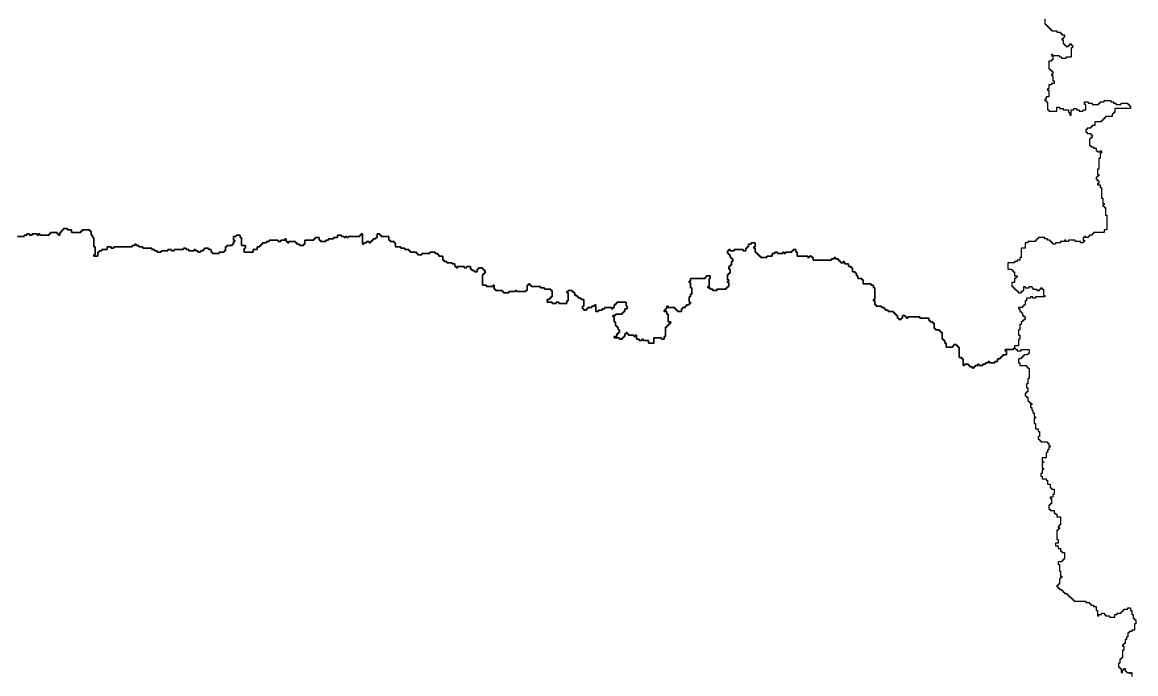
# Model space of a CAD drawing. Header units: inches. Extents: x -98695 to 376223, y 1122520 to 1501782.
# Drawn here: x 348294 to 374372, y 1204172 to 1219424 of the extents above; entities that cross this region are included whole.
import ezdxf

# ---------------------------------------------------------------- set-up
doc = ezdxf.new("R2010")
doc.units = ezdxf.units.IN
doc.header["$MEASUREMENT"] = 0
doc.layers.add('subs1', color=7, linetype='Continuous', true_color=0xc8dcf7)

msp = doc.modelspace()

# ---------------------------------------------------------------- linework, layer by layer
at = {"layer": 'subs1'}
for points in [[(348183, 1214412), (348338, 1214412), (348338, 1214443), (348399, 1214443), (348399, 1214474), (348461, 1214474), (348461, 1214443), (348523, 1214443), (348523, 1214474), (348646, 1214474), (348646, 1214443), (348677, 1214443), (348677, 1214474), (348708, 1214474), (348708, 1214443), (348924, 1214443), (348924, 1214474), (348954, 1214474), (348954, 1214505), (349109, 1214505), (349109, 1214474), (349140, 1214474), (349140, 1214443), (349170, 1214443), (349170, 1214505), (349201, 1214505), (349201, 1214536), (349232, 1214536), (349232, 1214567), (349263, 1214567), (349263, 1214597), (349355, 1214597), (349355, 1214567), (349448, 1214567), (349448, 1214505), (349664, 1214505), (349664, 1214536), (349695, 1214536), (349695, 1214567), (349880, 1214567), (349880, 1214536), (349911, 1214536), (349911, 1214443), (349942, 1214443), (349942, 1214382), (349972, 1214382), (349972, 1214166), (350003, 1214166), (350003, 1213981), (349972, 1213981), (349972, 1213950), (350065, 1213950), (350065, 1214042), (350096, 1214042), (350096, 1214073), (350158, 1214073), (350158, 1214104), (350281, 1214104), (350281, 1214166), (350373, 1214166), (350373, 1214135), (350435, 1214135), (350435, 1214166), (350867, 1214166), (350867, 1214196), (350929, 1214196), (350929, 1214227), (350960, 1214227), (350960, 1214196), (351021, 1214196), (351021, 1214166), (351114, 1214166), (351114, 1214135), (351330, 1214135), (351330, 1214104), (351391, 1214104), (351391, 1214073), (351453, 1214073), (351453, 1214042), (351546, 1214042), (351546, 1214073), (351700, 1214073), (351700, 1214104), (351792, 1214104), (351792, 1214073), (351854, 1214073), (351854, 1214104), (352070, 1214104), (352070, 1214135), (352132, 1214135), (352132, 1214104), (352193, 1214104), (352193, 1214073), (352317, 1214073), (352317, 1214104), (352348, 1214104), (352348, 1214073), (352409, 1214073), (352409, 1214042), (352471, 1214042), (352471, 1214073), (352533, 1214073), (352533, 1214104), (352564, 1214104), (352564, 1214135), (352656, 1214135), (352656, 1214104), (352718, 1214104), (352718, 1214042), (352749, 1214042), (352749, 1214011), (352903, 1214011), (352903, 1214042), (353026, 1214042), (353026, 1214073), (353057, 1214073), (353057, 1214166), (353088, 1214166), (353088, 1214196), (353211, 1214196), (353211, 1214227), (353242, 1214227), (353242, 1214289), (353273, 1214289), (353273, 1214320), (353242, 1214320), (353242, 1214412), (353304, 1214412), (353304, 1214443), (353396, 1214443), (353396, 1214382), (353427, 1214382), (353427, 1214196), (353520, 1214196), (353520, 1214135), (353489, 1214135), (353489, 1214042), (353705, 1214042), (353705, 1214104), (353797, 1214104), (353797, 1214166), (353859, 1214166), (353859, 1214196), (353890, 1214196), (353890, 1214227), (353921, 1214227), (353921, 1214258), (354013, 1214258), (354013, 1214289), (354075, 1214289), (354075, 1214320), (354291, 1214320), (354291, 1214289), (354353, 1214289), (354353, 1214320), (354445, 1214320), (354445, 1214351), (354476, 1214351), (354476, 1214289), (354507, 1214289), (354507, 1214258), (354538, 1214258), (354538, 1214289), (354692, 1214289), (354692, 1214258), (354723, 1214258), (354723, 1214227), (354785, 1214227), (354785, 1214196), (354877, 1214196), (354877, 1214227), (354908, 1214227), (354908, 1214320), (355124, 1214320), (355124, 1214351), (355155, 1214351), (355155, 1214382), (355247, 1214382), (355247, 1214320), (355278, 1214320), (355278, 1214289), (355401, 1214289), (355401, 1214320), (355463, 1214320), (355463, 1214351), (355587, 1214351), (355587, 1214382), (355679, 1214382), (355679, 1214443), (355772, 1214443), (355772, 1214412), (355833, 1214412), (355833, 1214382), (355864, 1214382), (355864, 1214412), (355895, 1214412), (355895, 1214382), (355926, 1214382), (355926, 1214412), (356203, 1214412), (356203, 1214443), (356234, 1214443), (356234, 1214474), (356265, 1214474), (356265, 1214227), (356296, 1214227), (356296, 1214258), (356358, 1214258), (356358, 1214289), (356419, 1214289), (356419, 1214258), (356450, 1214258), (356450, 1214289), (356481, 1214289), (356481, 1214320), (356512, 1214320), (356512, 1214351), (356574, 1214351), (356574, 1214382), (356604, 1214382), (356604, 1214474), (356666, 1214474), (356666, 1214443), (356697, 1214443), (356697, 1214412), (356882, 1214412), (356882, 1214320), (356913, 1214320), (356913, 1214289), (357005, 1214289), (357005, 1214258), (357036, 1214258), (357036, 1214166), (357160, 1214166), (357160, 1214135), (357252, 1214135), (357252, 1214104), (357345, 1214104), (357345, 1214073), (357376, 1214073), (357376, 1214042), (357530, 1214042), (357530, 1214011), (357561, 1214011), (357561, 1213981), (357653, 1213981), (357653, 1214011), (357838, 1214011), (357838, 1214042), (357962, 1214042), (357962, 1214011), (358023, 1214011), (358023, 1213981), (358054, 1213981), (358054, 1213950), (358147, 1213950), (358147, 1213857), (358178, 1213857), (358178, 1213826), (358239, 1213826), (358239, 1213795), (358363, 1213795), (358363, 1213765), (358424, 1213765), (358424, 1213703), (358455, 1213703), (358455, 1213672), (358486, 1213672), (358486, 1213703), (358640, 1213703), (358640, 1213672), (358702, 1213672), (358702, 1213703), (358795, 1213703), (358795, 1213641), (358825, 1213641), (358825, 1213610), (358887, 1213610), (358887, 1213580), (358949, 1213580), (358949, 1213641), (358980, 1213641), (358980, 1213672), (359072, 1213672), (359072, 1213641), (359103, 1213641), (359103, 1213610), (359134, 1213610), (359134, 1213549), (359103, 1213549), (359103, 1213518), (359072, 1213518), (359072, 1213271), (359165, 1213271), (359165, 1213240), (359319, 1213240), (359319, 1213271), (359350, 1213271), (359350, 1213179), (359381, 1213179), (359381, 1213148), (359535, 1213148), (359535, 1213117), (359566, 1213117), (359566, 1213086), (359689, 1213086), (359689, 1213117), (359843, 1213117), (359843, 1213148), (359874, 1213148), (359874, 1213117), (360090, 1213117), (360090, 1213148), (360121, 1213148), (360121, 1213271), (360152, 1213271), (360152, 1213302), (360183, 1213302), (360183, 1213271), (360214, 1213271), (360214, 1213240), (360429, 1213240), (360429, 1213209), (360522, 1213209), (360522, 1213179), (360676, 1213179), (360676, 1213148), (360707, 1213148), (360707, 1212993), (360676, 1212993), (360676, 1212963), (360645, 1212963), (360645, 1212932), (360584, 1212932), (360584, 1212870), (360707, 1212870), (360707, 1212839), (360800, 1212839), (360800, 1212870), (360861, 1212870), (360861, 1212839), (361046, 1212839), (361046, 1212901), (361077, 1212901), (361077, 1213086), (361046, 1213086), (361046, 1213117), (361077, 1213117), (361077, 1213148), (361170, 1213148), (361170, 1213117), (361201, 1213117), (361201, 1213086), (361232, 1213086), (361232, 1213024), (361293, 1213024), (361293, 1212993), (361324, 1212993), (361324, 1212963), (361386, 1212963), (361386, 1212932), (361447, 1212932), (361447, 1212778), (361417, 1212778), (361417, 1212716), (361447, 1212716), (361447, 1212685), (361509, 1212685), (361509, 1212716), (361540, 1212716), (361540, 1212747), (361633, 1212747), (361633, 1212778), (361694, 1212778), (361694, 1212808), (361725, 1212808), (361725, 1212654), (361787, 1212654), (361787, 1212685), (361879, 1212685), (361879, 1212716), (361941, 1212716), (361941, 1212747), (362095, 1212747), (362095, 1212716), (362126, 1212716), (362126, 1212747), (362157, 1212747), (362157, 1212808), (362188, 1212808), (362188, 1212839), (362219, 1212839), (362219, 1212870), (362435, 1212870), (362435, 1212778), (362465, 1212778), (362465, 1212716), (362404, 1212716), (362404, 1212654), (362373, 1212654), (362373, 1212623), (362342, 1212623), (362342, 1212592), (362188, 1212592), (362188, 1212562), (362126, 1212562), (362126, 1212531), (362157, 1212531), (362157, 1212407), (362188, 1212407), (362188, 1212315), (362219, 1212315), (362219, 1212284), (362249, 1212284), (362249, 1212222), (362280, 1212222), (362280, 1212161), (362249, 1212161), (362249, 1212130), (362219, 1212130), (362219, 1212068), (362157, 1212068), (362157, 1212037), (362280, 1212037), (362280, 1212006), (362342, 1212006), (362342, 1212037), (362373, 1212037), (362373, 1212068), (362404, 1212068), (362404, 1212130), (362435, 1212130), (362435, 1212161), (362465, 1212161), (362465, 1212130), (362496, 1212130), (362496, 1212099), (362620, 1212099), (362620, 1212068), (362650, 1212068), (362650, 1212099), (362681, 1212099), (362681, 1212006), (362743, 1212006), (362743, 1211975), (362805, 1211975), (362805, 1212006), (362836, 1212006), (362836, 1211975), (362959, 1211975), (362959, 1211914), (363082, 1211914), (363082, 1212037), (363267, 1212037), (363267, 1212006), (363329, 1212006), (363329, 1212068), (363360, 1212068), (363360, 1212284), (363391, 1212284), (363391, 1212315), (363422, 1212315), (363422, 1212346), (363452, 1212346), (363452, 1212376), (363483, 1212376), (363483, 1212407), (363422, 1212407), (363422, 1212592), (363391, 1212592), (363391, 1212654), (363329, 1212654), (363329, 1212685), (363360, 1212685), (363360, 1212716), (363391, 1212716), (363391, 1212778), (363422, 1212778), (363422, 1212747), (363576, 1212747), (363576, 1212716), (363607, 1212716), (363607, 1212685), (363638, 1212685), (363638, 1212654), (363730, 1212654), (363730, 1212716), (363761, 1212716), (363761, 1212747), (363823, 1212747), (363823, 1212778), (363853, 1212778), (363853, 1212808), (363915, 1212808), (363915, 1212839), (363946, 1212839), (363946, 1212870), (363915, 1212870), (363915, 1212993), (363946, 1212993), (363946, 1213055), (363977, 1213055), (363977, 1213209), (363946, 1213209), (363946, 1213333), (363915, 1213333), (363915, 1213364), (363946, 1213364), (363946, 1213425), (364285, 1213425), (364285, 1213456), (364316, 1213456), (364316, 1213487), (364409, 1213487), (364409, 1213425), (364378, 1213425), (364378, 1213240), (364347, 1213240), (364347, 1213209), (364409, 1213209), (364409, 1213179), (364470, 1213179), (364470, 1213148), (364563, 1213148), (364563, 1213179), (364779, 1213179), (364779, 1213209), (364810, 1213209), (364810, 1213240), (364841, 1213240), (364841, 1213333), (364810, 1213333), (364810, 1213364), (364841, 1213364), (364841, 1213394), (364810, 1213394), (364810, 1213518), (364841, 1213518), (364841, 1213549), (364871, 1213549), (364871, 1213641), (364841, 1213641), (364841, 1213703), (364871, 1213703), (364871, 1213734), (364902, 1213734), (364902, 1213826), (364933, 1213826), (364933, 1213888), (364902, 1213888), (364902, 1213919), (364871, 1213919), (364871, 1213981), (364841, 1213981), (364841, 1214011), (364810, 1214011), (364810, 1214073), (364841, 1214073), (364841, 1214104), (364871, 1214104), (364871, 1214073), (364964, 1214073), (364964, 1214104), (365180, 1214104), (365180, 1214073), (365242, 1214073), (365242, 1214135), (365272, 1214135), (365272, 1214166), (365303, 1214166), (365303, 1214227), (365365, 1214227), (365365, 1214258), (365458, 1214258), (365458, 1214166), (365427, 1214166), (365427, 1214135), (365458, 1214135), (365458, 1214042), (365488, 1214042), (365488, 1214011), (365519, 1214011), (365519, 1213981), (365550, 1213981), (365550, 1213950), (365581, 1213950), (365581, 1213919), (365735, 1213919), (365735, 1213950), (365859, 1213950), (365859, 1214011), (365920, 1214011), (365920, 1214042), (365982, 1214042), (365982, 1214011), (366105, 1214011), (366105, 1214042), (366136, 1214042), (366136, 1214011), (366167, 1214011), (366167, 1214042), (366321, 1214042), (366321, 1214073), (366352, 1214073), (366352, 1214104), (366414, 1214104), (366414, 1214042), (366445, 1214042), (366445, 1213950), (366691, 1213950), (366691, 1213919), (366722, 1213919), (366722, 1213950), (366784, 1213950), (366784, 1213919), (366815, 1213919), (366815, 1213857), (367247, 1213857), (367247, 1213888), (367308, 1213888), (367308, 1213919), (367339, 1213919), (367339, 1213888), (367401, 1213888), (367401, 1213857), (367432, 1213857), (367432, 1213826), (367463, 1213826), (367463, 1213795), (367524, 1213795), (367524, 1213826), (367555, 1213826), (367555, 1213765), (367648, 1213765), (367648, 1213703), (367709, 1213703), (367709, 1213672), (367740, 1213672), (367740, 1213580), (367802, 1213580), (367802, 1213549), (367833, 1213549), (367833, 1213487), (367864, 1213487), (367864, 1213425), (367956, 1213425), (367956, 1213394), (367987, 1213394), (367987, 1213302), (368172, 1213302), (368172, 1213271), (368234, 1213271), (368234, 1213209), (368265, 1213209), (368265, 1212932), (368234, 1212932), (368234, 1212901), (368265, 1212901), (368265, 1212808), (368295, 1212808), (368295, 1212778), (368419, 1212778), (368419, 1212747), (368481, 1212747), (368481, 1212716), (368511, 1212716), (368511, 1212685), (368573, 1212685), (368573, 1212654), (368696, 1212654), (368696, 1212623), (368727, 1212623), (368727, 1212592), (368758, 1212592), (368758, 1212562), (368789, 1212562), (368789, 1212500), (368820, 1212500), (368820, 1212469), (368882, 1212469), (368882, 1212500), (368912, 1212500), (368912, 1212562), (368974, 1212562), (368974, 1212531), (369005, 1212531), (369005, 1212500), (369036, 1212500), (369036, 1212531), (369313, 1212531), (369313, 1212500), (369529, 1212500), (369529, 1212438), (369560, 1212438), (369560, 1212407), (369622, 1212407), (369622, 1212376), (369653, 1212376), (369653, 1212253), (369684, 1212253), (369684, 1212222), (369776, 1212222), (369776, 1212191), (369807, 1212191), (369807, 1212161), (369838, 1212161), (369838, 1212006), (369869, 1212006), (369869, 1211975), (369899, 1211975), (369899, 1211914), (369930, 1211914), (369930, 1211821), (370085, 1211821), (370085, 1211852), (370115, 1211852), (370115, 1211883), (370177, 1211883), (370177, 1211852), (370208, 1211852), (370208, 1211821), (370239, 1211821), (370239, 1211574), (370300, 1211574), (370300, 1211544), (370331, 1211544), (370331, 1211389), (370362, 1211389), (370362, 1211420), (370455, 1211420), (370455, 1211389), (370486, 1211389), (370486, 1211359), (370547, 1211359), (370547, 1211328), (370578, 1211328), (370578, 1211359), (370609, 1211359), (370609, 1211389), (370671, 1211389), (370671, 1211420), (370701, 1211420), (370701, 1211389), (370794, 1211389), (370794, 1211420), (370856, 1211420), (370856, 1211451), (370917, 1211451), (370917, 1211482), (370948, 1211482), (370948, 1211451), (371072, 1211451), (371072, 1211482), (371133, 1211482), (371133, 1211544), (371195, 1211544), (371195, 1211574), (371226, 1211574), (371226, 1211605), (371257, 1211605), (371257, 1211636), (371349, 1211636), (371349, 1211729), (371318, 1211729), (371318, 1211760), (371504, 1211760), (371504, 1211790), (371534, 1211790), (371565, 1211790), (371565, 1211760), (371596, 1211760), (371596, 1211729), (371689, 1211729), (371689, 1211760), (371874, 1211760), (371874, 1211667), (371843, 1211667), (371843, 1211636), (371750, 1211636), (371750, 1211605), (371719, 1211605), (371719, 1211574), (371689, 1211574), (371689, 1211544), (371627, 1211544), (371627, 1211451), (371658, 1211451), (371658, 1211389), (371812, 1211389), (371812, 1211359), (371843, 1211359), (371843, 1211328), (371874, 1211328), (371874, 1211081), (371843, 1211081), (371843, 1210958), (371812, 1210958), (371812, 1210865), (371843, 1210865), (371843, 1210772), (371812, 1210772), (371812, 1210742), (371781, 1210742), (371781, 1210680), (371812, 1210680), (371812, 1210649), (371843, 1210649), (371843, 1210557), (371874, 1210557), (371874, 1210526), (371905, 1210526), (371905, 1210495), (371935, 1210495), (371935, 1210464), (371905, 1210464), (371905, 1210402), (371935, 1210402), (371935, 1210341), (371966, 1210341), (371966, 1210279), (371997, 1210279), (371997, 1210186), (372028, 1210186), (372028, 1210156), (371997, 1210156), (371997, 1210032), (372028, 1210032), (372028, 1209909), (372090, 1209909), (372090, 1209847), (372120, 1209847), (372120, 1209724), (372090, 1209724), (372090, 1209662), (372120, 1209662), (372120, 1209631), (372151, 1209631), (372151, 1209600), (372306, 1209600), (372306, 1209569), (372336, 1209569), (372336, 1209508), (372367, 1209508), (372367, 1209477), (372336, 1209477), (372336, 1209415), (372306, 1209415), (372306, 1209354), (372275, 1209354), (372275, 1209230), (372182, 1209230), (372182, 1209138), (372213, 1209138), (372213, 1209107), (372182, 1209107), (372182, 1208983), (372213, 1208983), (372213, 1208952), (372182, 1208952), (372182, 1208860), (372151, 1208860), (372151, 1208798), (372182, 1208798), (372182, 1208737), (372275, 1208737), (372275, 1208706), (372306, 1208706), (372306, 1208613), (372367, 1208613), (372367, 1208521), (372398, 1208521), (372398, 1208490), (372460, 1208490), (372460, 1208366), (372429, 1208366), (372429, 1208305), (372367, 1208305), (372367, 1208274), (372398, 1208274), (372398, 1208150), (372367, 1208150), (372367, 1208120), (372336, 1208120), (372336, 1208027), (372367, 1208027), (372367, 1207996), (372460, 1207996), (372460, 1207935), (372491, 1207935), (372491, 1207904), (372521, 1207904), (372521, 1207842), (372614, 1207842), (372614, 1207657), (372583, 1207657), (372583, 1207626), (372552, 1207626), (372552, 1207595), (372583, 1207595), (372583, 1207564), (372552, 1207564), (372552, 1207534), (372521, 1207534), (372521, 1207318), (372552, 1207318), (372552, 1207225), (372491, 1207225), (372491, 1207163), (372552, 1207163), (372552, 1207102), (372614, 1207102), (372614, 1207040), (372645, 1207040), (372645, 1207009), (372707, 1207009), (372707, 1206855), (372676, 1206855), (372676, 1206824), (372645, 1206824), (372645, 1206793), (372552, 1206793), (372552, 1206732), (372583, 1206732), (372583, 1206577), (372614, 1206577), (372614, 1206454), (372645, 1206454), (372645, 1206423), (372614, 1206423), (372614, 1206392), (372583, 1206392), (372583, 1206269), (372552, 1206269), (372552, 1206238), (372521, 1206238), (372521, 1206207), (372552, 1206207), (372552, 1206176), (372583, 1206176), (372583, 1206145), (372645, 1206145), (372645, 1206115), (372676, 1206115), (372676, 1206084), (372707, 1206084), (372707, 1206053), (372768, 1206053), (372768, 1206022), (372799, 1206022), (372799, 1205991), (372830, 1205991), (372830, 1205960), (372861, 1205960), (372861, 1205930), (372892, 1205930), (372892, 1205899), (372922, 1205899), (372922, 1205868), (373200, 1205868), (373200, 1205837), (373293, 1205837), (373293, 1205806), (373323, 1205806), (373323, 1205775), (373385, 1205775), (373385, 1205744), (373447, 1205744), (373447, 1205652), (373478, 1205652), (373478, 1205528), (373509, 1205528), (373509, 1205559), (373570, 1205559), (373570, 1205590), (373632, 1205590), (373632, 1205559), (373663, 1205559), (373663, 1205528), (373755, 1205528), (373755, 1205498), (373879, 1205498), (373879, 1205559), (373940, 1205559), (373940, 1205590), (374033, 1205590), (374033, 1205621), (374064, 1205621), (374064, 1205652), (374095, 1205652), (374095, 1205683), (374187, 1205683), (374187, 1205714), (374249, 1205714), (374249, 1205652), (374280, 1205652), (374280, 1205559), (374311, 1205559), (374311, 1205467), (374341, 1205467), (374341, 1205436), (374372, 1205436), (374372, 1205343), (374341, 1205343), (374341, 1205189), (374280, 1205189), (374280, 1205158), (374218, 1205158), (374218, 1205127), (374187, 1205127), (374187, 1205035), (374156, 1205035), (374156, 1204973), (374125, 1204973), (374125, 1204881), (374095, 1204881), (374095, 1204850), (374064, 1204850), (374064, 1204819), (374095, 1204819), (374095, 1204726), (374064, 1204726), (374064, 1204541), (374033, 1204541), (374033, 1204511), (374002, 1204511), (374002, 1204418), (373971, 1204418), (373971, 1204325), (374002, 1204325), (374002, 1204295), (374033, 1204295), (374033, 1204202), (374064, 1204202), (374064, 1204264), (374095, 1204264), (374095, 1204295), (374125, 1204295), (374125, 1204233), (374156, 1204233), (374156, 1204202), (374218, 1204202), (374218, 1204171)], [(374249, 1204171), (374249, 1204202), (374280, 1204202), (374280, 1204110)]]:
    msp.add_lwpolyline(points, dxfattribs=at)
msp.add_polyline3d([(372244, 1219502, 0), (372244, 1219379, 0), (372275, 1219379, 0), (372275, 1219348, 0), (372306, 1219348, 0), (372306, 1219317, 0), (372336, 1219317, 0), (372336, 1219286, 0), (372367, 1219286, 0), (372367, 1219255, 0), (372398, 1219255, 0), (372398, 1219224, 0), (372521, 1219224, 0), (372521, 1219194, 0), (372614, 1219194, 0), (372614, 1219163, 0), (372645, 1219163, 0), (372645, 1219132, 0), (372707, 1219132, 0), (372707, 1219070, 0), (372676, 1219070, 0), (372676, 1219039, 0), (372645, 1219039, 0), (372645, 1219009, 0), (372676, 1219009, 0), (372676, 1218916, 0), (372707, 1218916, 0), (372707, 1218885, 0), (372737, 1218885, 0), (372737, 1218854, 0), (372799, 1218854, 0), (372799, 1218885, 0), (372830, 1218885, 0), (372830, 1218916, 0), (372861, 1218916, 0), (372861, 1218885, 0), (372892, 1218885, 0), (372892, 1218823, 0), (372861, 1218823, 0), (372861, 1218608, 0), (372737, 1218608, 0), (372737, 1218577, 0), (372645, 1218577, 0), (372645, 1218608, 0), (372583, 1218608, 0), (372583, 1218638, 0), (372429, 1218638, 0), (372429, 1218669, 0), (372398, 1218669, 0), (372398, 1218638, 0), (372429, 1218638, 0), (372429, 1218546, 0), (372398, 1218546, 0), (372398, 1218515, 0), (372336, 1218515, 0), (372336, 1218330, 0), (372367, 1218330, 0), (372367, 1218299, 0), (372398, 1218299, 0), (372398, 1218268, 0), (372429, 1218268, 0), (372429, 1218207, 0), (372398, 1218207, 0), (372398, 1218176, 0), (372429, 1218176, 0), (372429, 1218052, 0), (372460, 1218052, 0), (372460, 1217991, 0), (372398, 1217991, 0), (372398, 1217960, 0), (372336, 1217960, 0), (372336, 1217867, 0), (372306, 1217867, 0), (372306, 1217836, 0), (372336, 1217836, 0), (372336, 1217682, 0), (372275, 1217682, 0), (372275, 1217620, 0), (372244, 1217620, 0), (372244, 1217590, 0), (372275, 1217590, 0), (372275, 1217559, 0), (372306, 1217559, 0), (372306, 1217374, 0), (372336, 1217374, 0), (372336, 1217343, 0), (372521, 1217343, 0), (372521, 1217435, 0), (372583, 1217435, 0), (372583, 1217405, 0), (372676, 1217405, 0), (372676, 1217374, 0), (372799, 1217374, 0), (372799, 1217312, 0), (372830, 1217312, 0), (372830, 1217250, 0), (372861, 1217250, 0), (372861, 1217374, 0), (372922, 1217374, 0), (372922, 1217405, 0), (372984, 1217405, 0), (372984, 1217374, 0), (373046, 1217374, 0), (373046, 1217343, 0), (373138, 1217343, 0), (373138, 1217374, 0), (373200, 1217374, 0), (373200, 1217497, 0), (373169, 1217497, 0), (373169, 1217559, 0), (373262, 1217559, 0), (373262, 1217528, 0), (373354, 1217528, 0), (373354, 1217497, 0), (373509, 1217497, 0), (373509, 1217528, 0), (373539, 1217528, 0), (373539, 1217559, 0), (373632, 1217559, 0), (373632, 1217590, 0), (373786, 1217590, 0), (373786, 1217559, 0), (373848, 1217559, 0), (373848, 1217528, 0), (373910, 1217528, 0), (373910, 1217497, 0), (374033, 1217497, 0), (374033, 1217528, 0), (374187, 1217528, 0), (374187, 1217497, 0), (374218, 1217497, 0), (374218, 1217466, 0), (374249, 1217466, 0), (374249, 1217405, 0), (373879, 1217405, 0), (373879, 1217312, 0), (373848, 1217312, 0), (373848, 1217281, 0), (373817, 1217281, 0), (373817, 1217219, 0), (373663, 1217219, 0), (373663, 1217189, 0), (373632, 1217189, 0), (373632, 1217158, 0), (373601, 1217158, 0), (373601, 1217127, 0), (373570, 1217127, 0), (373570, 1217096, 0), (373416, 1217096, 0), (373416, 1217004, 0), (373354, 1217004, 0), (373354, 1216973, 0), (373323, 1216973, 0), (373323, 1216942, 0), (373231, 1216942, 0), (373231, 1216911, 0), (373200, 1216911, 0), (373200, 1216849, 0), (373231, 1216849, 0), (373231, 1216818, 0), (373323, 1216818, 0), (373323, 1216788, 0), (373354, 1216788, 0), (373354, 1216726, 0), (373323, 1216726, 0), (373323, 1216695, 0), (373293, 1216695, 0), (373293, 1216541, 0), (373323, 1216541, 0), (373323, 1216510, 0), (373385, 1216510, 0), (373385, 1216479, 0), (373447, 1216479, 0), (373447, 1216417, 0), (373478, 1216417, 0), (373478, 1216387, 0), (373539, 1216387, 0), (373539, 1216417, 0), (373570, 1216417, 0), (373570, 1216356, 0), (373539, 1216356, 0), (373539, 1216232, 0), (373509, 1216232, 0), (373509, 1215986, 0), (373478, 1215986, 0), (373478, 1215862, 0), (373509, 1215862, 0), (373509, 1215831, 0), (373478, 1215831, 0), (373478, 1215800, 0), (373447, 1215800, 0), (373447, 1215739, 0), (373478, 1215739, 0), (373478, 1215708, 0), (373509, 1215708, 0), (373509, 1215646, 0), (373478, 1215646, 0), (373478, 1215615, 0), (373539, 1215615, 0), (373539, 1215554, 0), (373570, 1215554, 0), (373570, 1215307, 0), (373601, 1215307, 0), (373601, 1215184, 0), (373632, 1215184, 0), (373632, 1215153, 0), (373601, 1215153, 0), (373601, 1215122, 0), (373632, 1215122, 0), (373632, 1215091, 0), (373663, 1215091, 0), (373663, 1214906, 0), (373694, 1214906, 0), (373694, 1214567, 0), (373632, 1214567, 0), (373632, 1214505, 0), (373385, 1214505, 0), (373385, 1214474, 0), (373354, 1214474, 0), (373354, 1214443, 0), (373293, 1214443, 0), (373293, 1214412, 0), (373262, 1214412, 0), (373262, 1214382, 0), (373200, 1214382, 0), (373200, 1214412, 0), (373169, 1214412, 0), (373169, 1214382, 0), (373138, 1214382, 0), (373138, 1214320, 0), (373169, 1214320, 0), (373169, 1214289, 0), (373138, 1214289, 0), (373138, 1214258, 0), (373077, 1214258, 0), (373077, 1214289, 0), (372953, 1214289, 0), (372953, 1214320, 0), (372799, 1214320, 0), (372799, 1214289, 0), (372737, 1214289, 0), (372737, 1214320, 0), (372707, 1214320, 0), (372707, 1214289, 0), (372614, 1214289, 0), (372614, 1214258, 0), (372491, 1214258, 0), (372491, 1214227, 0), (372429, 1214227, 0), (372429, 1214258, 0), (372398, 1214258, 0), (372398, 1214289, 0), (372367, 1214289, 0), (372367, 1214320, 0), (372306, 1214320, 0), (372306, 1214351, 0), (372244, 1214351, 0), (372244, 1214382, 0), (372090, 1214382, 0), (372090, 1214351, 0), (372059, 1214351, 0), (372059, 1214320, 0), (372028, 1214320, 0), (372028, 1214289, 0), (371843, 1214289, 0), (371843, 1214258, 0), (371781, 1214258, 0), (371781, 1214135, 0), (371689, 1214135, 0), (371689, 1213919, 0), (371658, 1213919, 0), (371658, 1213857, 0), (371596, 1213857, 0), (371596, 1213826, 0), (371534, 1213826, 0), (371534, 1213795, 0), (371380, 1213795, 0), (371380, 1213641, 0), (371473, 1213641, 0), (371473, 1213610, 0), (371504, 1213610, 0), (371504, 1213580, 0), (371534, 1213580, 0), (371534, 1213487, 0), (371596, 1213487, 0), (371596, 1213456, 0), (371565, 1213456, 0), (371565, 1213425, 0), (371534, 1213425, 0), (371534, 1213333, 0), (371473, 1213333, 0), (371473, 1213240, 0), (371504, 1213240, 0), (371504, 1213209, 0), (371534, 1213209, 0), (371534, 1213179, 0), (371565, 1213179, 0), (371565, 1213148, 0), (371596, 1213148, 0), (371596, 1213117, 0), (371627, 1213117, 0), (371627, 1213086, 0), (371689, 1213086, 0), (371689, 1213117, 0), (371719, 1213117, 0), (371719, 1213148, 0), (371750, 1213148, 0), (371750, 1213240, 0), (371781, 1213240, 0), (371781, 1213209, 0), (371874, 1213209, 0), (371874, 1213240, 0), (371935, 1213240, 0), (371935, 1213209, 0), (371966, 1213209, 0), (371966, 1213179, 0), (372059, 1213179, 0), (372059, 1213148, 0), (372120, 1213148, 0), (372120, 1213179, 0), (372151, 1213179, 0), (372151, 1213209, 0), (372182, 1213209, 0), (372182, 1213179, 0), (372213, 1213179, 0), (372213, 1213024, 0), (372244, 1213024, 0), (372244, 1212993, 0), (372028, 1212993, 0), (372028, 1212963, 0), (371966, 1212963, 0), (371966, 1212993, 0), (371905, 1212993, 0), (371905, 1212963, 0), (371812, 1212963, 0), (371812, 1212901, 0), (371781, 1212901, 0), (371781, 1212808, 0), (371750, 1212808, 0), (371750, 1212778, 0), (371719, 1212778, 0), (371719, 1212747, 0), (371627, 1212747, 0), (371627, 1212716, 0), (371658, 1212716, 0), (371658, 1212654, 0), (371689, 1212654, 0), (371689, 1212623, 0), (371719, 1212623, 0), (371719, 1212562, 0), (371750, 1212562, 0), (371750, 1212531, 0), (371781, 1212531, 0), (371781, 1212469, 0), (371750, 1212469, 0), (371750, 1212438, 0), (371719, 1212438, 0), (371719, 1212407, 0), (371689, 1212407, 0), (371689, 1212346, 0), (371658, 1212346, 0), (371658, 1212222, 0), (371627, 1212222, 0), (371627, 1212099, 0), (371658, 1212099, 0), (371658, 1212006, 0), (371627, 1212006, 0), (371627, 1211852, 0), (371534, 1211852, 0), (371534, 1211790, 0), (371504, 1211790, 0), (371504, 1211760, 0), (371318, 1211760, 0), (371318, 1211729, 0), (371349, 1211729, 0), (371349, 1211636, 0), (371257, 1211636, 0), (371257, 1211605, 0), (371226, 1211605, 0), (371226, 1211574, 0), (371195, 1211574, 0), (371195, 1211544, 0), (371133, 1211544, 0), (371133, 1211482, 0), (371072, 1211482, 0), (371072, 1211451, 0), (370948, 1211451, 0), (370948, 1211482, 0), (370917, 1211482, 0), (370917, 1211451, 0), (370856, 1211451, 0), (370856, 1211420, 0), (370794, 1211420, 0), (370794, 1211389, 0), (370701, 1211389, 0), (370701, 1211420, 0), (370671, 1211420, 0), (370671, 1211389, 0), (370609, 1211389, 0), (370609, 1211359, 0), (370578, 1211359, 0), (370578, 1211328, 0), (370547, 1211328, 0), (370547, 1211359, 0), (370486, 1211359, 0), (370486, 1211389, 0), (370455, 1211389, 0), (370455, 1211420, 0), (370362, 1211420, 0), (370362, 1211389, 0), (370331, 1211389, 0), (370331, 1211544, 0), (370300, 1211544, 0), (370300, 1211574, 0), (370239, 1211574, 0), (370239, 1211821, 0), (370208, 1211821, 0), (370208, 1211852, 0), (370177, 1211852, 0), (370177, 1211883, 0), (370115, 1211883, 0), (370115, 1211852, 0), (370085, 1211852, 0), (370085, 1211821, 0), (369930, 1211821, 0), (369930, 1211914, 0), (369899, 1211914, 0), (369899, 1211975, 0), (369869, 1211975, 0), (369869, 1212006, 0), (369838, 1212006, 0), (369838, 1212161, 0), (369807, 1212161, 0), (369807, 1212191, 0), (369776, 1212191, 0), (369776, 1212222, 0), (369684, 1212222, 0), (369684, 1212253, 0), (369653, 1212253, 0), (369653, 1212376, 0), (369622, 1212376, 0), (369622, 1212407, 0), (369560, 1212407, 0), (369560, 1212438, 0), (369529, 1212438, 0), (369529, 1212500, 0), (369313, 1212500, 0), (369313, 1212531, 0), (369036, 1212531, 0), (369036, 1212500, 0), (369005, 1212500, 0), (369005, 1212531, 0), (368974, 1212531, 0), (368974, 1212562, 0), (368912, 1212562, 0), (368912, 1212500, 0), (368882, 1212500, 0), (368882, 1212469, 0), (368820, 1212469, 0), (368820, 1212500, 0), (368789, 1212500, 0), (368789, 1212562, 0), (368758, 1212562, 0), (368758, 1212592, 0), (368727, 1212592, 0), (368727, 1212623, 0), (368696, 1212623, 0), (368696, 1212654, 0), (368573, 1212654, 0), (368573, 1212685, 0), (368511, 1212685, 0), (368511, 1212716, 0), (368481, 1212716, 0), (368481, 1212747, 0), (368419, 1212747, 0), (368419, 1212778, 0), (368295, 1212778, 0), (368295, 1212808, 0), (368265, 1212808, 0), (368265, 1212901, 0), (368234, 1212901, 0), (368234, 1212932, 0), (368265, 1212932, 0), (368265, 1213209, 0), (368234, 1213209, 0), (368234, 1213271, 0), (368172, 1213271, 0), (368172, 1213302, 0), (367987, 1213302, 0), (367987, 1213394, 0), (367956, 1213394, 0), (367956, 1213425, 0), (367864, 1213425, 0), (367864, 1213487, 0), (367833, 1213487, 0), (367833, 1213549, 0), (367802, 1213549, 0), (367802, 1213580, 0), (367740, 1213580, 0), (367740, 1213672, 0), (367709, 1213672, 0), (367709, 1213703, 0), (367648, 1213703, 0), (367648, 1213765, 0), (367555, 1213765, 0), (367555, 1213826, 0), (367524, 1213826, 0), (367524, 1213795, 0), (367463, 1213795, 0), (367463, 1213826, 0), (367432, 1213826, 0), (367432, 1213857, 0), (367401, 1213857, 0), (367401, 1213888, 0), (367339, 1213888, 0), (367339, 1213919, 0), (367308, 1213919, 0), (367308, 1213888, 0), (367247, 1213888, 0), (367247, 1213857, 0), (366815, 1213857, 0), (366815, 1213919, 0), (366784, 1213919, 0), (366784, 1213950, 0), (366722, 1213950, 0), (366722, 1213919, 0), (366691, 1213919, 0), (366691, 1213950, 0), (366445, 1213950, 0), (366445, 1214042, 0), (366414, 1214042, 0), (366414, 1214104, 0), (366352, 1214104, 0), (366352, 1214073, 0), (366321, 1214073, 0), (366321, 1214042, 0), (366167, 1214042, 0), (366167, 1214011, 0), (366136, 1214011, 0), (366136, 1214042, 0), (366105, 1214042, 0), (366105, 1214011, 0), (365982, 1214011, 0), (365982, 1214042, 0), (365920, 1214042, 0), (365920, 1214011, 0), (365859, 1214011, 0), (365859, 1213950, 0), (365735, 1213950, 0), (365735, 1213919, 0), (365581, 1213919, 0), (365581, 1213950, 0), (365550, 1213950, 0), (365550, 1213981, 0), (365519, 1213981, 0), (365519, 1214011, 0), (365488, 1214011, 0), (365488, 1214042, 0), (365458, 1214042, 0), (365458, 1214135, 0), (365427, 1214135, 0), (365427, 1214166, 0), (365458, 1214166, 0), (365458, 1214258, 0), (365365, 1214258, 0), (365365, 1214227, 0), (365303, 1214227, 0), (365303, 1214166, 0), (365272, 1214166, 0), (365272, 1214135, 0), (365242, 1214135, 0), (365242, 1214073, 0), (365180, 1214073, 0), (365180, 1214104, 0), (364964, 1214104, 0), (364964, 1214073, 0), (364871, 1214073, 0), (364871, 1214104, 0), (364841, 1214104, 0), (364841, 1214073, 0), (364810, 1214073, 0), (364810, 1214011, 0), (364841, 1214011, 0), (364841, 1213981, 0), (364871, 1213981, 0), (364871, 1213919, 0), (364902, 1213919, 0), (364902, 1213888, 0), (364933, 1213888, 0), (364933, 1213826, 0), (364902, 1213826, 0), (364902, 1213734, 0), (364871, 1213734, 0), (364871, 1213703, 0), (364841, 1213703, 0), (364841, 1213641, 0), (364871, 1213641, 0), (364871, 1213549, 0), (364841, 1213549, 0), (364841, 1213518, 0), (364810, 1213518, 0), (364810, 1213394, 0), (364841, 1213394, 0), (364841, 1213364, 0), (364810, 1213364, 0), (364810, 1213333, 0), (364841, 1213333, 0), (364841, 1213240, 0), (364810, 1213240, 0), (364810, 1213209, 0), (364779, 1213209, 0), (364779, 1213179, 0), (364563, 1213179, 0), (364563, 1213148, 0), (364470, 1213148, 0), (364470, 1213179, 0), (364409, 1213179, 0), (364409, 1213209, 0), (364347, 1213209, 0), (364347, 1213240, 0), (364378, 1213240, 0), (364378, 1213425, 0), (364409, 1213425, 0), (364409, 1213487, 0), (364316, 1213487, 0), (364316, 1213456, 0), (364285, 1213456, 0), (364285, 1213425, 0), (363946, 1213425, 0), (363946, 1213364, 0), (363915, 1213364, 0), (363915, 1213333, 0), (363946, 1213333, 0), (363946, 1213209, 0), (363977, 1213209, 0), (363977, 1213055, 0), (363946, 1213055, 0), (363946, 1212993, 0), (363915, 1212993, 0), (363915, 1212870, 0), (363946, 1212870, 0), (363946, 1212839, 0), (363915, 1212839, 0), (363915, 1212808, 0), (363853, 1212808, 0), (363853, 1212778, 0), (363823, 1212778, 0), (363823, 1212747, 0), (363761, 1212747, 0), (363761, 1212716, 0), (363730, 1212716, 0), (363730, 1212654, 0), (363638, 1212654, 0), (363638, 1212685, 0), (363607, 1212685, 0), (363607, 1212716, 0), (363576, 1212716, 0), (363576, 1212747, 0), (363422, 1212747, 0), (363422, 1212778, 0), (363391, 1212778, 0), (363391, 1212716, 0), (363360, 1212716, 0), (363360, 1212685, 0), (363329, 1212685, 0), (363329, 1212654, 0), (363391, 1212654, 0), (363391, 1212592, 0), (363422, 1212592, 0), (363422, 1212407, 0), (363483, 1212407, 0), (363483, 1212376, 0), (363452, 1212376, 0), (363452, 1212346, 0), (363422, 1212346, 0), (363422, 1212315, 0), (363391, 1212315, 0), (363391, 1212284, 0), (363360, 1212284, 0), (363360, 1212068, 0), (363329, 1212068, 0), (363329, 1212006, 0), (363267, 1212006, 0), (363267, 1212037, 0), (363082, 1212037, 0), (363082, 1211914, 0), (362959, 1211914, 0), (362959, 1211975, 0), (362836, 1211975, 0), (362836, 1212006, 0), (362805, 1212006, 0), (362805, 1211975, 0), (362743, 1211975, 0), (362743, 1212006, 0), (362681, 1212006, 0), (362681, 1212099, 0), (362650, 1212099, 0), (362650, 1212068, 0), (362620, 1212068, 0), (362620, 1212099, 0), (362496, 1212099, 0), (362496, 1212130, 0), (362465, 1212130, 0), (362465, 1212161, 0), (362435, 1212161, 0), (362435, 1212130, 0), (362404, 1212130, 0), (362404, 1212068, 0), (362373, 1212068, 0), (362373, 1212037, 0), (362342, 1212037, 0), (362342, 1212006, 0), (362280, 1212006, 0), (362280, 1212037, 0), (362157, 1212037, 0), (362157, 1212068, 0), (362219, 1212068, 0), (362219, 1212130, 0), (362249, 1212130, 0), (362249, 1212161, 0), (362280, 1212161, 0), (362280, 1212222, 0), (362249, 1212222, 0), (362249, 1212284, 0), (362219, 1212284, 0), (362219, 1212315, 0), (362188, 1212315, 0), (362188, 1212407, 0), (362157, 1212407, 0), (362157, 1212531, 0), (362126, 1212531, 0), (362126, 1212562, 0), (362188, 1212562, 0), (362188, 1212592, 0), (362342, 1212592, 0), (362342, 1212623, 0), (362373, 1212623, 0), (362373, 1212654, 0), (362404, 1212654, 0), (362404, 1212716, 0), (362465, 1212716, 0), (362465, 1212778, 0), (362435, 1212778, 0), (362435, 1212870, 0), (362219, 1212870, 0), (362219, 1212839, 0), (362188, 1212839, 0), (362188, 1212808, 0), (362157, 1212808, 0), (362157, 1212747, 0), (362126, 1212747, 0), (362126, 1212716, 0), (362095, 1212716, 0), (362095, 1212747, 0), (361941, 1212747, 0), (361941, 1212716, 0), (361879, 1212716, 0), (361879, 1212685, 0), (361787, 1212685, 0), (361787, 1212654, 0), (361725, 1212654, 0), (361725, 1212808, 0), (361694, 1212808, 0), (361694, 1212778, 0), (361633, 1212778, 0), (361633, 1212747, 0), (361540, 1212747, 0), (361540, 1212716, 0), (361509, 1212716, 0), (361509, 1212685, 0), (361447, 1212685, 0), (361447, 1212716, 0), (361417, 1212716, 0), (361417, 1212778, 0), (361447, 1212778, 0), (361447, 1212932, 0), (361386, 1212932, 0), (361386, 1212963, 0), (361324, 1212963, 0), (361324, 1212993, 0), (361293, 1212993, 0), (361293, 1213024, 0), (361232, 1213024, 0), (361232, 1213086, 0), (361201, 1213086, 0), (361201, 1213117, 0), (361170, 1213117, 0), (361170, 1213148, 0), (361077, 1213148, 0), (361077, 1213117, 0), (361046, 1213117, 0), (361046, 1213086, 0), (361077, 1213086, 0), (361077, 1212901, 0), (361046, 1212901, 0), (361046, 1212839, 0), (360861, 1212839, 0), (360861, 1212870, 0), (360800, 1212870, 0), (360800, 1212839, 0), (360707, 1212839, 0), (360707, 1212870, 0), (360584, 1212870, 0), (360584, 1212932, 0), (360645, 1212932, 0), (360645, 1212963, 0), (360676, 1212963, 0), (360676, 1212993, 0), (360707, 1212993, 0), (360707, 1213148, 0), (360676, 1213148, 0), (360676, 1213179, 0), (360522, 1213179, 0), (360522, 1213209, 0), (360429, 1213209, 0), (360429, 1213240, 0), (360214, 1213240, 0), (360214, 1213271, 0), (360183, 1213271, 0), (360183, 1213302, 0), (360152, 1213302, 0), (360152, 1213271, 0), (360121, 1213271, 0), (360121, 1213148, 0), (360090, 1213148, 0), (360090, 1213117, 0), (359874, 1213117, 0), (359874, 1213148, 0), (359843, 1213148, 0), (359843, 1213117, 0), (359689, 1213117, 0), (359689, 1213086, 0), (359566, 1213086, 0), (359566, 1213117, 0), (359535, 1213117, 0), (359535, 1213148, 0), (359381, 1213148, 0), (359381, 1213179, 0), (359350, 1213179, 0), (359350, 1213271, 0), (359319, 1213271, 0), (359319, 1213240, 0), (359165, 1213240, 0), (359165, 1213271, 0), (359072, 1213271, 0), (359072, 1213518, 0), (359103, 1213518, 0), (359103, 1213549, 0), (359134, 1213549, 0), (359134, 1213610, 0), (359103, 1213610, 0), (359103, 1213641, 0), (359072, 1213641, 0), (359072, 1213672, 0), (358980, 1213672, 0), (358980, 1213641, 0), (358949, 1213641, 0), (358949, 1213580, 0), (358887, 1213580, 0), (358887, 1213610, 0), (358825, 1213610, 0), (358825, 1213641, 0), (358795, 1213641, 0), (358795, 1213703, 0), (358702, 1213703, 0), (358702, 1213672, 0), (358640, 1213672, 0), (358640, 1213703, 0), (358486, 1213703, 0), (358486, 1213672, 0), (358455, 1213672, 0), (358455, 1213703, 0), (358424, 1213703, 0), (358424, 1213765, 0), (358363, 1213765, 0), (358363, 1213795, 0), (358239, 1213795, 0), (358239, 1213826, 0), (358178, 1213826, 0), (358178, 1213857, 0), (358147, 1213857, 0), (358147, 1213950, 0), (358054, 1213950, 0), (358054, 1213981, 0), (358023, 1213981, 0), (358023, 1214011, 0), (357962, 1214011, 0), (357962, 1214042, 0), (357838, 1214042, 0), (357838, 1214011, 0), (357653, 1214011, 0), (357653, 1213981, 0), (357561, 1213981, 0), (357561, 1214011, 0), (357530, 1214011, 0), (357530, 1214042, 0), (357376, 1214042, 0), (357376, 1214073, 0), (357345, 1214073, 0), (357345, 1214104, 0), (357252, 1214104, 0), (357252, 1214135, 0), (357160, 1214135, 0), (357160, 1214166, 0), (357036, 1214166, 0), (357036, 1214258, 0), (357005, 1214258, 0), (357005, 1214289, 0), (356913, 1214289, 0), (356913, 1214320, 0), (356882, 1214320, 0), (356882, 1214412, 0), (356697, 1214412, 0), (356697, 1214443, 0), (356666, 1214443, 0), (356666, 1214474, 0), (356604, 1214474, 0), (356604, 1214382, 0), (356574, 1214382, 0), (356574, 1214351, 0), (356512, 1214351, 0), (356512, 1214320, 0), (356481, 1214320, 0), (356481, 1214289, 0), (356450, 1214289, 0), (356450, 1214258, 0), (356419, 1214258, 0), (356419, 1214289, 0), (356358, 1214289, 0), (356358, 1214258, 0), (356296, 1214258, 0), (356296, 1214227, 0), (356265, 1214227, 0), (356265, 1214474, 0), (356234, 1214474, 0), (356234, 1214443, 0), (356203, 1214443, 0), (356203, 1214412, 0), (355926, 1214412, 0), (355926, 1214382, 0), (355895, 1214382, 0), (355895, 1214412, 0), (355864, 1214412, 0), (355864, 1214382, 0), (355833, 1214382, 0), (355833, 1214412, 0), (355772, 1214412, 0), (355772, 1214443, 0), (355679, 1214443, 0), (355679, 1214382, 0), (355587, 1214382, 0), (355587, 1214351, 0), (355463, 1214351, 0), (355463, 1214320, 0), (355401, 1214320, 0), (355401, 1214289, 0), (355278, 1214289, 0), (355278, 1214320, 0), (355247, 1214320, 0), (355247, 1214382, 0), (355155, 1214382, 0), (355155, 1214351, 0), (355124, 1214351, 0), (355124, 1214320, 0), (354908, 1214320, 0), (354908, 1214227, 0), (354877, 1214227, 0), (354877, 1214196, 0), (354785, 1214196, 0), (354785, 1214227, 0), (354723, 1214227, 0), (354723, 1214258, 0), (354692, 1214258, 0), (354692, 1214289, 0), (354538, 1214289, 0), (354538, 1214258, 0), (354507, 1214258, 0), (354507, 1214289, 0), (354476, 1214289, 0), (354476, 1214351, 0), (354445, 1214351, 0), (354445, 1214320, 0), (354353, 1214320, 0), (354353, 1214289, 0), (354291, 1214289, 0), (354291, 1214320, 0), (354075, 1214320, 0), (354075, 1214289, 0), (354013, 1214289, 0), (354013, 1214258, 0), (353921, 1214258, 0), (353921, 1214227, 0), (353890, 1214227, 0), (353890, 1214196, 0), (353859, 1214196, 0), (353859, 1214166, 0), (353797, 1214166, 0), (353797, 1214104, 0), (353705, 1214104, 0), (353705, 1214042, 0), (353489, 1214042, 0), (353489, 1214135, 0), (353520, 1214135, 0), (353520, 1214196, 0), (353427, 1214196, 0), (353427, 1214382, 0), (353396, 1214382, 0), (353396, 1214443, 0), (353304, 1214443, 0), (353304, 1214412, 0), (353242, 1214412, 0), (353242, 1214320, 0), (353273, 1214320, 0), (353273, 1214289, 0), (353242, 1214289, 0), (353242, 1214227, 0), (353211, 1214227, 0), (353211, 1214196, 0), (353088, 1214196, 0), (353088, 1214166, 0), (353057, 1214166, 0), (353057, 1214073, 0), (353026, 1214073, 0), (353026, 1214042, 0), (352903, 1214042, 0), (352903, 1214011, 0), (352749, 1214011, 0), (352749, 1214042, 0), (352718, 1214042, 0), (352718, 1214104, 0), (352656, 1214104, 0), (352656, 1214135, 0), (352564, 1214135, 0), (352564, 1214104, 0), (352533, 1214104, 0), (352533, 1214073, 0), (352471, 1214073, 0), (352471, 1214042, 0), (352409, 1214042, 0), (352409, 1214073, 0), (352348, 1214073, 0), (352348, 1214104, 0), (352317, 1214104, 0), (352317, 1214073, 0), (352193, 1214073, 0), (352193, 1214104, 0), (352132, 1214104, 0), (352132, 1214135, 0), (352070, 1214135, 0), (352070, 1214104, 0), (351854, 1214104, 0), (351854, 1214073, 0), (351792, 1214073, 0), (351792, 1214104, 0), (351700, 1214104, 0), (351700, 1214073, 0), (351546, 1214073, 0), (351546, 1214042, 0), (351453, 1214042, 0), (351453, 1214073, 0), (351391, 1214073, 0), (351391, 1214104, 0), (351330, 1214104, 0), (351330, 1214135, 0), (351114, 1214135, 0), (351114, 1214166, 0), (351021, 1214166, 0), (351021, 1214196, 0), (350960, 1214196, 0), (350960, 1214227, 0), (350929, 1214227, 0), (350929, 1214196, 0), (350867, 1214196, 0), (350867, 1214166, 0), (350435, 1214166, 0), (350435, 1214135, 0), (350373, 1214135, 0), (350373, 1214166, 0), (350281, 1214166, 0), (350281, 1214104, 0), (350158, 1214104, 0), (350158, 1214073, 0), (350096, 1214073, 0), (350096, 1214042, 0), (350065, 1214042, 0), (350065, 1213950, 0), (349972, 1213950, 0), (349972, 1213981, 0), (350003, 1213981, 0), (350003, 1214166, 0), (349972, 1214166, 0), (349972, 1214382, 0), (349942, 1214382, 0), (349942, 1214443, 0), (349911, 1214443, 0), (349911, 1214536, 0), (349880, 1214536, 0), (349880, 1214567, 0), (349695, 1214567, 0), (349695, 1214536, 0), (349664, 1214536, 0), (349664, 1214505, 0), (349448, 1214505, 0), (349448, 1214567, 0), (349355, 1214567, 0), (349355, 1214597, 0), (349263, 1214597, 0), (349263, 1214567, 0), (349232, 1214567, 0), (349232, 1214536, 0), (349201, 1214536, 0), (349201, 1214505, 0), (349170, 1214505, 0), (349170, 1214443, 0), (349140, 1214443, 0), (349140, 1214474, 0), (349109, 1214474, 0), (349109, 1214505, 0), (348954, 1214505, 0), (348954, 1214474, 0), (348924, 1214474, 0), (348924, 1214443, 0), (348708, 1214443, 0), (348708, 1214474, 0), (348677, 1214474, 0), (348677, 1214443, 0), (348646, 1214443, 0), (348646, 1214474, 0), (348523, 1214474, 0), (348523, 1214443, 0), (348461, 1214443, 0), (348461, 1214474, 0), (348399, 1214474, 0), (348399, 1214443, 0), (348338, 1214443, 0), (348338, 1214412, 0), (348183, 1214412, 0)], dxfattribs=at)

doc.saveas('drawing.dxf')
